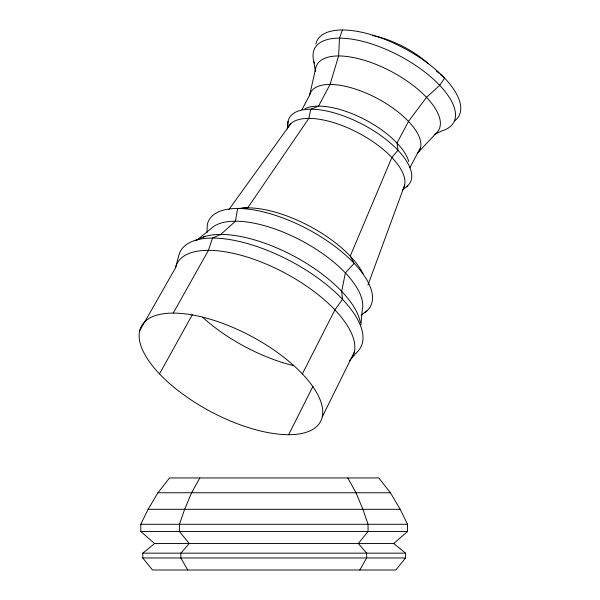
<?xml version="1.0" encoding="UTF-8"?>
<svg xmlns="http://www.w3.org/2000/svg" width="600" height="600" viewBox="0 0 600 600"><rect width="100%" height="100%" fill="white"/><g stroke="black" fill="none" stroke-linecap="round" stroke-linejoin="round"><path stroke-width="0.9" d="M207 232.718L207.315 224.542A91.545 38.602 28 0 1 311.535 231.255A91.545 38.602 28 0 1 365.085 312.375M360.885 325.147L362.31 309.525A86.37 36.42 28 0 0 302.918 241.447A86.37 36.42 28 0 0 211.65 228.135L196.71 240.315M287.303 128.985L288.105 121.245M301.942 109.718L309.608 95.28L315.735 68.093M139.62 330.907L175.56 267.78L178.665 256.005A102.157 43.072 28 0 1 292.267 262.028A102.157 43.072 28 0 1 356.858 352.275L349.485 360.697M342.435 30L339.495 38.16L338.603 55.98L330.03 84.465L318.532 106.11L310.8 109.222L308.82 118.395L247.71 207.84L237.63 208.478L235.462 221.205L220.778 234.428L212.49 238.087L208.462 250.343L173.227 313.103M367.965 284.97L404.655 185.123M154.597 543.533L140.79 531.502L140.79 524.28L148.125 509.31L157.92 492.757L169.545 477.952L378.78 477.952L390.405 492.757L400.2 509.31L407.535 524.28L407.535 531.502L393.728 543.533L154.597 543.533L142.77 553.155L142.77 557.97L152.505 570L395.82 570L405.555 557.97L405.555 553.155L393.728 543.533M322.267 416.88L354.375 351.945M288.66 434.685L313.058 386.123M302.377 373.89L334.905 309.862L342.495 299.28L341.685 291.337L345.382 272.94L354.142 263.317L350.243 256.103L391.868 157.485L398.002 150.27L397.013 143.055L408.51 121.403L426.502 97.35L439.702 85.328L444.645 78.105L440.415 74.498M409.95 167.565L420.6 147.525M159.51 373.89A101.483 42.795 28 0 1 216.675 321.248A101.483 42.795 28 0 1 316.642 426.54A101.483 42.795 28 0 1 159.51 373.89L192.33 314.722M199.853 477.952L191.595 492.757L184.642 509.31L179.43 524.28L179.43 531.502L189.24 543.533L180.84 553.155L180.84 557.97L187.748 570M359.798 570L366.653 557.97L366.653 553.155L358.327 543.533L368.048 531.502L368.048 524.28L362.888 509.31L355.987 492.757L347.805 477.952M228.765 209.775L290.827 123.63M402.36 190.23L407.632 185.812M361.17 315.075L367.013 310.808M434.303 134.498L441.877 130.882A78.735 33.203 28 0 0 399.697 55.92A78.735 33.203 28 0 0 314.347 63.278M195.862 240.173L205.305 236.37M157.92 492.757L390.405 492.757M148.125 509.31L400.2 509.31M140.79 524.28L407.535 524.28M140.79 531.502L407.535 531.502M142.77 553.155L405.555 553.155M142.77 557.97L405.555 557.97M436.185 70.89L439.005 73.297M313.89 61.74L315.345 71.4M287.782 125.28A68.52 28.89 28 0 1 361.92 124.02A68.52 28.89 28 0 1 406.395 186.833M293.565 365.647A99.352 41.895 28 0 1 202.665 317.317M175.56 267.78A99.352 41.895 28 0 1 278.34 269.647A99.352 41.895 28 0 1 353.212 355.44M304.98 108.72A61.665 26.003 28 0 1 363.517 118.898A61.665 26.003 28 0 1 408.735 161.52M288.105 127.267A65.258 27.517 28 0 1 357.885 132.683A65.258 27.517 28 0 1 403.763 187.695M242.04 208.11A80.565 33.968 28 0 1 363.06 273.728M203.34 237A95.002 40.057 28 0 1 295.808 257.153A95.002 40.057 28 0 1 360.39 322.702M315.84 44.093A80.31 33.862 28 0 1 406.822 49.733A80.31 33.862 28 0 1 454.62 120.863M372.285 35.498A57.023 24.045 28 0 1 428.452 63.735M309.608 95.28A61.665 26.003 28 0 1 378.195 98.917A61.665 26.003 28 0 1 417.18 153.398L436.215 133.178A69.067 29.122 28 0 0 390.158 70.898A69.067 29.122 28 0 0 315.405 70.47"/></g></svg>
